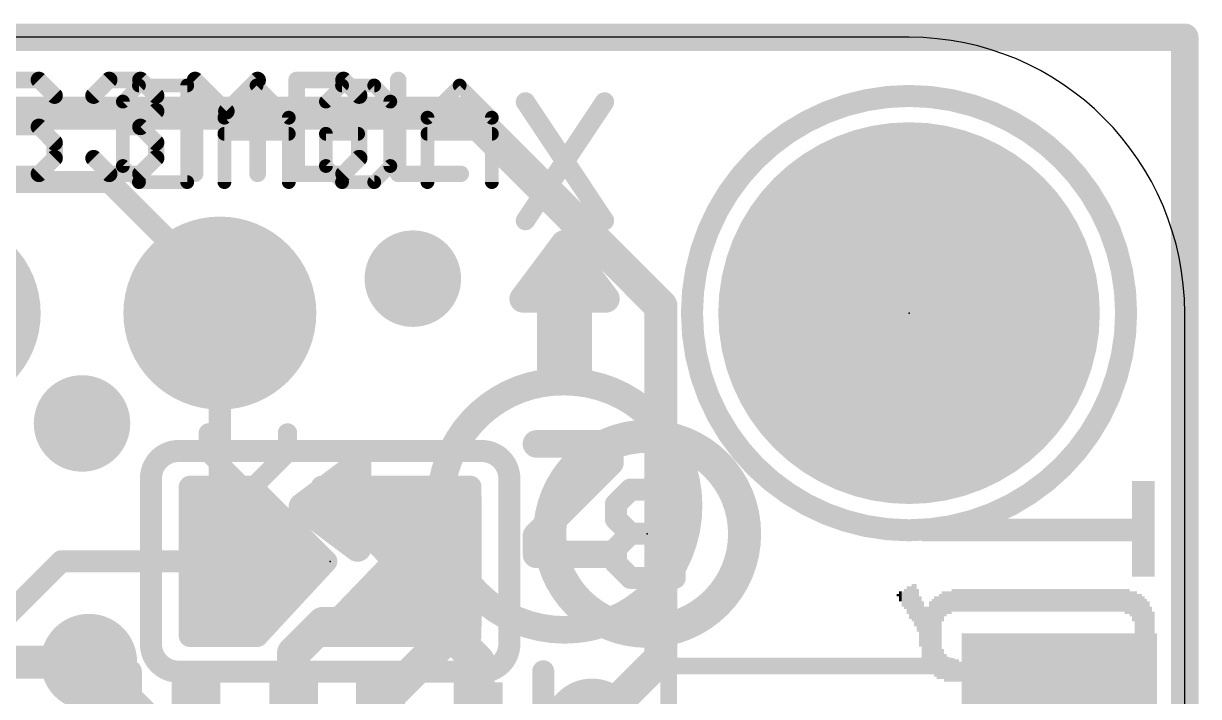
# Model space of a CAD drawing. Extents: x -0.1 to 25.5, y -0.1 to 17.9.
# Drawn here: x 14.7 to 25.53, y 11.71 to 17.91 of the extents above; entities that cross this region are included whole.
import ezdxf

# ---------------------------------------------------------------- set-up
doc = ezdxf.new("R2010")
doc.units = 0
for name, color, linetype in [('1', 12, 'CONTINUOUS'), ('16', 5, 'CONTINUOUS'), ('17', 110, 'CONTINUOUS'), ('18', 110, 'CONTINUOUS'), ('20', 53, 'CONTINUOUS'), ('21', 40, 'CONTINUOUS'), ('22', 6, 'CONTINUOUS'), ('23', 40, 'CONTINUOUS'), ('24', 6, 'CONTINUOUS')]:
    doc.layers.add(name, color=color, linetype=linetype)

# ---------------------------------------------------------------- blocks, each defined once
blk = doc.blocks.new('RECT')
blk.add_solid([(-0.5, -0.5), (0.5, -0.5), (-0.5, 0.5), (0.5, 0.5)])
blk = doc.blocks.new('ROUNDP')
at = {"const_width": 0.5}
blk.add_lwpolyline([(0, -0.25, 1), (0, 0.25, 1), (0, -0.25)], format="xyb", dxfattribs=at)
blk = doc.blocks.new('RECT121920X243840R50')
at = {"const_width": 0.1905}
blk.add_lwpolyline([(0.2858, -0.5715), (0.2858, 0.5715, 0.4142), (0.1905, 0.6668), (-0.1905, 0.6668, 0.4142), (-0.2858, 0.5715), (-0.2858, -0.5715, 0.4142), (-0.1905, -0.6668), (0.1905, -0.6668, 0.4142)], format="xyb", close=True, dxfattribs=at)
blk.add_solid([(-0.2159, -0.5969), (0.2159, -0.5969), (-0.2159, 0.5969), (0.2159, 0.5969)])
blk = doc.blocks.new('ROUNDV')
at = {"const_width": 0.5}
blk.add_lwpolyline([(0, -0.25, 1), (0, 0.25, 1), (0, -0.25)], format="xyb", dxfattribs=at)

msp = doc.modelspace()

# ---------------------------------------------------------------- linework, layer by layer
at = {"layer": '1'}
for points, const_width in [([(0, 17.78), (25.4, 17.78)], 0.254), ([(25.4, 17.78), (25.4, 0)], 0.254), ([(8.255, 16.4465), (15.494, 16.4465)], 0.2032), ([(15.494, 16.4465), (16.51, 15.4305)], 0.2032), ([(16.51, 15.4305), (16.51, 15.24)], 0.2032), ([(17.4625, 12.3825), (17.1895, 12.1095)], 0.3048), ([(17.4625, 12.3825), (18.542, 12.3825)], 0.3048), ([(18.542, 12.3825), (18.8895, 12.035)], 0.3048), ([(17.1895, 12.1095), (17.1895, 11.391)], 0.3048), ([(14.224, 11.684), (14.566, 12.026)], 0.3048), ([(14.566, 12.026), (15.3035, 12.026)], 0.3048), ([(15.3035, 12.026), (15.9385, 11.391)], 0.3048), ([(18.8895, 12.035), (18.8895, 11.391)], 0.3048)]:
    msp.add_lwpolyline(points, dxfattribs=dict(at, const_width=const_width))
for points, const_width in [([(25.4635, 17.78, 1), (25.3365, 17.78)], 0.127), ([(25.4, 17.7165, 1), (25.4, 17.8435)], 0.127), ([(15.5299, 16.4824, 1), (15.4581, 16.4106)], 0.1016), ([(15.494, 16.3957, 1), (15.494, 16.4973)], 0.1016), ([(16.5608, 15.4305, 1), (16.4592, 15.4305)], 0.1016), ([(16.4741, 15.3946, 1), (16.5459, 15.4664)], 0.1016), ([(16.4592, 15.24, 1), (16.5608, 15.24)], 0.1016), ([(17.4625, 12.4587, 1), (17.4625, 12.3063)], 0.1524), ([(17.5164, 12.3286, 1), (17.4086, 12.4364)], 0.1524), ([(18.5959, 12.4364, 1), (18.4881, 12.3286)], 0.1524), ([(18.542, 12.3063, 1), (18.542, 12.4587)], 0.1524), ([(17.2657, 12.1095, 1), (17.1133, 12.1095)], 0.1524), ([(17.1356, 12.1634, 1), (17.2434, 12.0556)], 0.1524), ([(14.6199, 11.9721, 1), (14.5121, 12.0799)], 0.1524), ([(15.3574, 12.0799, 1), (15.2496, 11.9721)], 0.1524), ([(15.3035, 11.9498, 1), (15.3035, 12.1022)], 0.1524), ([(18.9657, 12.035, 1), (18.8133, 12.035)], 0.1524), ([(18.8356, 11.9811, 1), (18.9434, 12.0889)], 0.1524)]:
    msp.add_lwpolyline(points, format="xyb", dxfattribs=dict(at, const_width=const_width))
at = {"layer": '16'}
for points, const_width in [([(0, 17.78), (25.4, 17.78)], 0.254), ([(25.4, 17.78), (25.4, 0)], 0.254), ([(5.842, 17.0815), (18.796, 17.0815)], 0.3048), ([(18.796, 17.0815), (20.574, 15.3035)], 0.3048), ([(20.574, 15.3035), (20.574, 12.065)], 0.3048), ([(16.51, 15.24), (16.51, 12.954)], 0.2032), ([(16.8045, 13.6406), (16.233, 13.6406)], 0.2032), ([(16.233, 13.6406), (16.233, 12.2674)], 0.2032), ([(16.233, 13.6144), (16.8307, 13.6144)], 0.2032), ([(17.4911, 12.954), (16.8045, 13.6406)], 0.2032), ([(18.1102, 12.954), (17.449, 13.6406)], 0.2032), ([(17.449, 13.6406), (18.819, 13.6406)], 0.2032), ([(17.4742, 13.6144), (18.819, 13.6144)], 0.2032), ([(18.819, 13.6406), (18.819, 12.2674)], 0.2032), ([(16.233, 13.4112), (17.0339, 13.4112)], 0.2032), ([(17.6699, 13.4112), (18.819, 13.4112)], 0.2032), ([(16.233, 13.208), (17.2371, 13.208)], 0.2032), ([(17.8656, 13.208), (18.819, 13.208)], 0.2032), ([(16.233, 13.0048), (17.4403, 13.0048)], 0.2032), ([(18.0613, 13.0048), (18.819, 13.0048)], 0.2032), ([(18.542, 12.954), (18.542, 12.192)], 0.3048), ([(14.5542, 12.4587), (15.0495, 12.954)], 0.2032), ([(15.0495, 12.954), (16.51, 12.954)], 0.2032), ([(17.145, 12.954), (16.51, 12.954)], 0.2032), ([(16.8545, 12.2674), (17.4911, 12.954)], 0.2032), ([(17.449, 12.2674), (18.1102, 12.954)], 0.2032), ([(16.233, 12.8016), (17.3498, 12.8016)], 0.2032), ([(17.9634, 12.8016), (18.819, 12.8016)], 0.2032), ([(16.233, 12.5984), (17.1614, 12.5984)], 0.2032), ([(17.7678, 12.5984), (18.819, 12.5984)], 0.2032), ([(16.233, 12.3952), (16.973, 12.3952)], 0.2032), ([(17.5721, 12.3952), (18.819, 12.3952)], 0.2032), ([(16.233, 12.2674), (16.8545, 12.2674)], 0.2032), ([(18.819, 12.2674), (17.449, 12.2674)], 0.2032), ([(18.542, 12.192), (17.6848, 11.3347)], 0.3048), ([(15.3035, 12.026), (15.9385, 11.391)], 0.3048), ([(20.574, 12.065), (19.939, 11.43)], 0.3048)]:
    msp.add_lwpolyline(points, dxfattribs=dict(at, const_width=const_width))
for points, const_width in [([(25.4635, 17.78, 1), (25.3365, 17.78)], 0.127), ([(25.4, 17.7165, 1), (25.4, 17.8435)], 0.127), ([(18.8499, 17.1354, 1), (18.7421, 17.0276)], 0.1524), ([(18.796, 17.0053, 1), (18.796, 17.1577)], 0.1524), ([(20.6502, 15.3035, 1), (20.4978, 15.3035)], 0.1524), ([(20.5201, 15.2496, 1), (20.6279, 15.3574)], 0.1524), ([(16.5608, 15.24, 1), (16.4592, 15.24)], 0.1016), ([(16.233, 13.6914, 1), (16.233, 13.5898)], 0.1016), ([(16.2838, 13.6406, 1), (16.1822, 13.6406)], 0.1016), ([(16.233, 13.6652, 1), (16.233, 13.5636)], 0.1016), ([(16.8404, 13.6765, 1), (16.7686, 13.6047)], 0.1016), ([(16.8045, 13.5898, 1), (16.8045, 13.6914)], 0.1016), ([(16.8307, 13.5636, 1), (16.8307, 13.6652)], 0.1016), ([(17.4856, 13.6758, 1), (17.4124, 13.6054)], 0.1016), ([(17.449, 13.6914, 1), (17.449, 13.5898)], 0.1016), ([(17.4742, 13.6652, 1), (17.4742, 13.5636)], 0.1016), ([(18.8698, 13.6406, 1), (18.7682, 13.6406)], 0.1016), ([(18.819, 13.5898, 1), (18.819, 13.6914)], 0.1016), ([(18.819, 13.5636, 1), (18.819, 13.6652)], 0.1016), ([(16.233, 13.462, 1), (16.233, 13.3604)], 0.1016), ([(17.0339, 13.3604, 1), (17.0339, 13.462)], 0.1016), ([(17.6699, 13.462, 1), (17.6699, 13.3604)], 0.1016), ([(18.819, 13.3604, 1), (18.819, 13.462)], 0.1016), ([(16.233, 13.2588, 1), (16.233, 13.1572)], 0.1016), ([(17.2371, 13.1572, 1), (17.2371, 13.2588)], 0.1016), ([(17.8656, 13.2588, 1), (17.8656, 13.1572)], 0.1016), ([(18.819, 13.1572, 1), (18.819, 13.2588)], 0.1016), ([(16.233, 13.0556, 1), (16.233, 12.954)], 0.1016), ([(17.4403, 12.954, 1), (17.4403, 13.0556)], 0.1016), ([(18.0613, 13.0556, 1), (18.0613, 12.954)], 0.1016), ([(18.6182, 12.954, 1), (18.4658, 12.954)], 0.1524), ([(18.819, 12.954, 1), (18.819, 13.0556)], 0.1016), ([(15.0495, 13.0048, 1), (15.0495, 12.9032)], 0.1016), ([(15.0854, 12.9181, 1), (15.0136, 12.9899)], 0.1016), ([(16.51, 13.0048, 1), (16.51, 12.9032)], 0.1016), ([(16.4592, 12.954, 1), (16.5608, 12.954)], 0.1016), ([(16.51, 12.9032, 1), (16.51, 13.0048)], 0.1016), ([(17.145, 12.9032, 1), (17.145, 13.0048)], 0.1016), ([(17.5284, 12.9195, 1), (17.4538, 12.9885)], 0.1016), ([(17.4552, 12.9181, 1), (17.527, 12.9899)], 0.1016), ([(18.1468, 12.9188, 1), (18.0736, 12.9892)], 0.1016), ([(18.0736, 12.9188, 1), (18.1468, 12.9892)], 0.1016), ([(16.233, 12.8524, 1), (16.233, 12.7508)], 0.1016), ([(17.3498, 12.7508, 1), (17.3498, 12.8524)], 0.1016), ([(17.9634, 12.8524, 1), (17.9634, 12.7508)], 0.1016), ([(18.819, 12.7508, 1), (18.819, 12.8524)], 0.1016), ([(16.233, 12.6492, 1), (16.233, 12.5476)], 0.1016), ([(17.1614, 12.5476, 1), (17.1614, 12.6492)], 0.1016), ([(17.7678, 12.6492, 1), (17.7678, 12.5476)], 0.1016), ([(18.819, 12.5476, 1), (18.819, 12.6492)], 0.1016), ([(16.233, 12.446, 1), (16.233, 12.3444)], 0.1016), ([(16.973, 12.3444, 1), (16.973, 12.446)], 0.1016), ([(17.5721, 12.446, 1), (17.5721, 12.3444)], 0.1016), ([(18.819, 12.3444, 1), (18.819, 12.446)], 0.1016), ([(16.233, 12.3182, 1), (16.233, 12.2166)], 0.1016), ([(16.8172, 12.3019, 1), (16.8918, 12.2329)], 0.1016), ([(16.8545, 12.2166, 1), (16.8545, 12.3182)], 0.1016), ([(17.449, 12.3182, 1), (17.449, 12.2166)], 0.1016), ([(17.4124, 12.3026, 1), (17.4856, 12.2322)], 0.1016), ([(18.5959, 12.1381, 1), (18.4881, 12.2459)], 0.1524), ([(18.819, 12.2166, 1), (18.819, 12.3182)], 0.1016), ([(16.1822, 12.2674, 1), (16.2838, 12.2674)], 0.1016), ([(18.4658, 12.192, 1), (18.6182, 12.192)], 0.1524), ([(18.7682, 12.2674, 1), (18.8698, 12.2674)], 0.1016), ([(15.3574, 12.0799, 1), (15.2496, 11.9721)], 0.1524), ([(20.4978, 12.065, 1), (20.6502, 12.065)], 0.1524), ([(20.6279, 12.0111, 1), (20.5201, 12.1189)], 0.1524)]:
    msp.add_lwpolyline(points, format="xyb", dxfattribs=dict(at, const_width=const_width))
at = {"layer": '20'}
for p, q in [((22.86, 17.78), (2.54, 17.78)), ((25.4, 2.54), (25.4, 15.24))]:
    msp.add_line(p, q, dxfattribs=at)
msp.add_arc((22.86, 15.24), 2.54, 0, 90, dxfattribs=at)
at = {"layer": '21'}
for points, const_width in [([(14.843, 17.387), (14.5549, 17.387)], 0.1524), ([(14.9871, 17.243), (14.843, 17.387)], 0.1524), ([(15.3464, 17.243), (15.4904, 17.387)], 0.1524), ([(15.4904, 17.387), (15.7785, 17.387)], 0.1524), ([(15.7785, 17.387), (15.9226, 17.243)], 0.1524), ([(16.2819, 16.5227), (16.2819, 17.387)], 0.1524), ([(16.2819, 17.387), (16.57, 17.0989)], 0.1524), ([(16.57, 17.0989), (16.8581, 17.387)], 0.1524), ([(16.8581, 17.387), (16.8581, 16.5227)], 0.1524), ([(17.2174, 17.387), (17.2174, 16.5227)], 0.1524), ([(17.6496, 17.387), (17.2174, 17.387)], 0.1524), ([(17.7936, 17.243), (17.6496, 17.387)], 0.1524), ([(18.1529, 17.387), (18.1529, 16.5227)], 0.1524), ([(15.9226, 17.243), (15.9226, 17.0989)], 0.1524), ([(17.7936, 16.6668), (17.7936, 17.243)], 0.1524), ([(19.3254, 17.185), (20.0542, 16.0919)], 0.1778), ([(20.0542, 17.185), (19.3254, 16.0919)], 0.1778), ([(15.9226, 17.0989), (15.7785, 16.9549)], 0.1524), ([(14.5549, 16.9549), (14.843, 16.9549)], 0.1524), ([(14.843, 16.9549), (14.9871, 16.8108)], 0.1524), ([(15.7785, 16.9549), (15.6345, 16.9549)], 0.1524), ([(15.7785, 16.9549), (15.9226, 16.8108)], 0.1524), ([(14.9871, 16.8108), (14.9871, 16.6668)], 0.1524), ([(15.9226, 16.8108), (15.9226, 16.6668)], 0.1524), ([(14.9871, 16.6668), (14.843, 16.5227)], 0.1524), ([(15.4904, 16.5227), (15.3464, 16.6668)], 0.1524), ([(15.9226, 16.6668), (15.7785, 16.5227)], 0.1524), ([(17.6496, 16.5227), (17.7936, 16.6668)], 0.1524), ([(14.843, 16.5227), (14.5549, 16.5227)], 0.1524), ([(15.7785, 16.5227), (15.4904, 16.5227)], 0.1524), ([(17.2174, 16.5227), (17.6496, 16.5227)], 0.1524), ([(18.1529, 16.5227), (18.7291, 16.5227)], 0.1524), ([(19.305, 15.371), (19.686, 15.879)], 0.254), ([(19.686, 15.879), (20.067, 15.371)], 0.254), ([(19.5877, 15.748), (19.7843, 15.748)], 0.254), ([(19.3972, 15.494), (19.9748, 15.494)], 0.254), ([(19.559, 15.371), (19.305, 15.371)], 0.254), ([(19.559, 14.736), (19.559, 15.371)], 0.254), ([(20.067, 15.371), (19.813, 15.371)], 0.254), ([(19.813, 15.371), (19.813, 14.736)], 0.254), ([(19.559, 15.24), (19.813, 15.24)], 0.254), ([(19.559, 14.986), (19.813, 14.986)], 0.254), ([(19.813, 14.736), (19.559, 14.736)], 0.254), ([(16.4044, 14.137), (16.4044, 13.9548)], 0.1778), ([(17.1332, 13.9548), (17.1332, 14.137)], 0.1778), ([(19.427, 14.0354), (20.1049, 14.0354)], 0.254), ([(20.1049, 14.0354), (20.1049, 13.8659)], 0.254), ([(16.4044, 13.9548), (16.7688, 13.5905)], 0.1778), ([(16.7688, 13.5905), (17.1332, 13.9548)], 0.1778), ([(17.271, 13.458), (17.779, 13.839)], 0.254), ([(17.779, 13.839), (17.779, 13.585)], 0.254), ([(20.1049, 13.8659), (19.427, 13.188)], 0.254), ([(17.615, 13.716), (17.779, 13.716)], 0.254), ([(16.7688, 13.5905), (16.7688, 13.0439)], 0.1778), ([(17.779, 13.585), (18.414, 13.585)], 0.254), ([(18.414, 13.585), (18.414, 13.331)], 0.254), ([(17.779, 13.077), (17.271, 13.458)], 0.254), ([(17.2763, 13.462), (18.414, 13.462)], 0.254), ([(18.414, 13.331), (17.779, 13.331)], 0.254), ([(17.779, 13.331), (17.779, 13.077)], 0.254), ([(17.6043, 13.208), (17.779, 13.208)], 0.254), ([(19.427, 13.188), (19.427, 13.0185)], 0.254), ([(19.427, 13.0185), (20.1049, 13.0185)], 0.254), ([(15.6895, 9.141), (15.6895, 11.941)], 0.2032), ([(19.4895, 11.941), (19.4895, 9.141)], 0.2032), ([(20.646, 10.79), (20.646, 11.99)], 0.1524), ([(20.646, 11.99), (23.246, 11.99)], 0.1524)]:
    msp.add_lwpolyline(points, dxfattribs=dict(at, const_width=const_width))
for points, const_width in [([(14.8699, 17.414, 1), (14.8161, 17.3601)], 0.0762), ([(14.843, 17.3489, 1), (14.843, 17.4251)], 0.0762), ([(15.4904, 17.4251, 1), (15.4904, 17.3489)], 0.0762), ([(15.5173, 17.3601, 1), (15.4635, 17.414)], 0.0762), ([(15.8055, 17.414, 1), (15.7516, 17.3601)], 0.0762), ([(15.7785, 17.3489, 1), (15.7785, 17.4251)], 0.0762), ([(16.3088, 17.414, 1), (16.2549, 17.3601)], 0.0762), ([(16.32, 17.387, 1), (16.2438, 17.387)], 0.0762), ([(16.8962, 17.387, 1), (16.82, 17.387)], 0.0762), ([(16.885, 17.3601, 1), (16.8312, 17.414)], 0.0762), ([(17.2555, 17.387, 1), (17.1793, 17.387)], 0.0762), ([(17.2174, 17.4251, 1), (17.2174, 17.3489)], 0.0762), ([(17.6765, 17.414, 1), (17.6226, 17.3601)], 0.0762), ([(17.6496, 17.3489, 1), (17.6496, 17.4251)], 0.0762), ([(18.191, 17.387, 1), (18.1148, 17.387)], 0.0762), ([(22.86, 13.24, 1), (22.86, 17.24, 1), (22.86, 13.24)], 0.2032), ([(14.9601, 17.216, 1), (15.014, 17.2699)], 0.0762), ([(15.3194, 17.2699, 1), (15.3733, 17.216)], 0.0762), ([(15.9607, 17.243, 1), (15.8845, 17.243)], 0.0762), ([(15.8956, 17.216, 1), (15.9495, 17.2699)], 0.0762), ([(17.8317, 17.243, 1), (17.7555, 17.243)], 0.0762), ([(17.7667, 17.216, 1), (17.8206, 17.2699)], 0.0762), ([(19.3624, 17.2097, 1), (19.2884, 17.1604)], 0.0889), ([(20.0911, 17.1604, 1), (20.0172, 17.2097)], 0.0889), ([(15.8845, 17.0989, 1), (15.9607, 17.0989)], 0.0762), ([(15.9495, 17.072, 1), (15.8956, 17.1259)], 0.0762), ([(16.543, 17.1259, 1), (16.5969, 17.072)], 0.0762), ([(16.543, 17.072, 1), (16.5969, 17.1259)], 0.0762), ([(14.8699, 16.9818, 1), (14.8161, 16.9279)], 0.0762), ([(14.843, 16.9168, 1), (14.843, 16.993)], 0.0762), ([(15.6345, 16.993, 1), (15.6345, 16.9168)], 0.0762), ([(15.8055, 16.9818, 1), (15.7516, 16.9279)], 0.0762), ([(15.7516, 16.9818, 1), (15.8055, 16.9279)], 0.0762), ([(15.7785, 16.9168, 1), (15.7785, 16.993)], 0.0762), ([(15.0252, 16.8108, 1), (14.949, 16.8108)], 0.0762), ([(14.9601, 16.7839, 1), (15.014, 16.8378)], 0.0762), ([(15.9607, 16.8108, 1), (15.8845, 16.8108)], 0.0762), ([(15.8956, 16.7839, 1), (15.9495, 16.8378)], 0.0762), ([(14.949, 16.6668, 1), (15.0252, 16.6668)], 0.0762), ([(15.014, 16.6398, 1), (14.9601, 16.6937)], 0.0762), ([(15.3733, 16.6937, 1), (15.3194, 16.6398)], 0.0762), ([(15.8845, 16.6668, 1), (15.9607, 16.6668)], 0.0762), ([(15.9495, 16.6398, 1), (15.8956, 16.6937)], 0.0762), ([(17.7555, 16.6668, 1), (17.8317, 16.6668)], 0.0762), ([(17.8206, 16.6398, 1), (17.7667, 16.6937)], 0.0762), ([(14.8161, 16.5496, 1), (14.8699, 16.4958)], 0.0762), ([(14.843, 16.4846, 1), (14.843, 16.5608)], 0.0762), ([(15.4904, 16.5608, 1), (15.4904, 16.4846)], 0.0762), ([(15.4635, 16.4958, 1), (15.5173, 16.5496)], 0.0762), ([(15.7516, 16.5496, 1), (15.8055, 16.4958)], 0.0762), ([(15.7785, 16.4846, 1), (15.7785, 16.5608)], 0.0762), ([(17.2174, 16.5608, 1), (17.2174, 16.4846)], 0.0762), ([(17.6226, 16.5496, 1), (17.6765, 16.4958)], 0.0762), ([(17.6496, 16.4846, 1), (17.6496, 16.5608)], 0.0762), ([(18.1529, 16.5608, 1), (18.1529, 16.4846)], 0.0762), ([(18.7291, 16.4846, 1), (18.7291, 16.5608)], 0.0762), ([(16.2438, 16.5227, 1), (16.32, 16.5227)], 0.0762), ([(16.82, 16.5227, 1), (16.8962, 16.5227)], 0.0762), ([(17.1793, 16.5227, 1), (17.2555, 16.5227)], 0.0762), ([(18.1148, 16.5227, 1), (18.191, 16.5227)], 0.0762), ([(19.2884, 16.1166, 1), (19.3624, 16.0672)], 0.0889), ([(20.0172, 16.0672, 1), (20.0911, 16.1166)], 0.0889), ([(19.7368, 15.9171, 1), (19.6352, 15.8409)], 0.127), ([(19.7368, 15.8409, 1), (19.6352, 15.9171)], 0.127), ([(19.5877, 15.8115, 1), (19.5877, 15.6845)], 0.127), ([(19.7843, 15.6845, 1), (19.7843, 15.8115)], 0.127), ([(19.3972, 15.5575, 1), (19.3972, 15.4305)], 0.127), ([(19.9748, 15.4305, 1), (19.9748, 15.5575)], 0.127), ([(19.305, 15.4345, 1), (19.305, 15.3075)], 0.127), ([(19.6225, 15.371, 1), (19.4955, 15.371)], 0.127), ([(19.559, 15.3075, 1), (19.559, 15.4345)], 0.127), ([(19.813, 15.4345, 1), (19.813, 15.3075)], 0.127), ([(19.8765, 15.371, 1), (19.7495, 15.371)], 0.127), ([(20.067, 15.3075, 1), (20.067, 15.4345)], 0.127), ([(19.2542, 15.4091, 1), (19.3558, 15.3329)], 0.127), ([(20.0162, 15.3329, 1), (20.1178, 15.4091)], 0.127), ([(19.559, 15.3035, 1), (19.559, 15.1765)], 0.127), ([(19.813, 15.1765, 1), (19.813, 15.3035)], 0.127), ([(19.559, 15.0495, 1), (19.559, 14.9225)], 0.127), ([(19.813, 14.9225, 1), (19.813, 15.0495)], 0.127), ([(19.559, 14.7995, 1), (19.559, 14.6725)], 0.127), ([(19.813, 14.6725, 1), (19.813, 14.7995)], 0.127), ([(19.686, 14.609, 0.4245), (18.543, 13.466)], 0.254), ([(19.4955, 14.736, 1), (19.6225, 14.736)], 0.127), ([(20.829, 13.466, 0.4142), (19.686, 14.609)], 0.254), ([(19.686, 14.6725, 1), (19.686, 14.5455)], 0.127), ([(19.6849, 14.5455, 1), (19.6871, 14.6725)], 0.127), ([(19.7495, 14.736, 1), (19.8765, 14.736)], 0.127), ([(16.4489, 14.137, 1), (16.36, 14.137)], 0.0889), ([(17.1776, 14.137, 1), (17.0887, 14.137)], 0.0889), ([(19.427, 14.0989, 1), (19.427, 13.9719)], 0.127), ([(20.1684, 14.0354, 1), (20.0414, 14.0354)], 0.127), ([(20.1049, 13.9719, 1), (20.1049, 14.0989)], 0.127), ([(16.4358, 13.9863, 1), (16.373, 13.9234)], 0.0889), ([(16.36, 13.9548, 1), (16.4489, 13.9548)], 0.0889), ([(17.0887, 13.9548, 1), (17.1776, 13.9548)], 0.0889), ([(17.1646, 13.9234, 1), (17.1017, 13.9863)], 0.0889), ([(17.8425, 13.839, 1), (17.7155, 13.839)], 0.127), ([(17.8171, 13.7882, 1), (17.7409, 13.8898)], 0.127), ([(20.1498, 13.821, 1), (20.06, 13.9108)], 0.127), ([(20.0414, 13.8659, 1), (20.1684, 13.8659)], 0.127), ([(17.615, 13.7795, 1), (17.615, 13.6525)], 0.127), ([(17.779, 13.6525, 1), (17.779, 13.7795)], 0.127), ([(16.8132, 13.5905, 1), (16.7243, 13.5905)], 0.0889), ([(16.7373, 13.6219, 1), (16.8002, 13.559)], 0.0889), ([(16.7373, 13.559, 1), (16.8002, 13.6219)], 0.0889), ([(17.779, 13.6485, 1), (17.779, 13.5215)], 0.127), ([(17.7155, 13.585, 1), (17.8425, 13.585)], 0.127), ([(18.4775, 13.585, 1), (18.3505, 13.585)], 0.127), ([(18.414, 13.5215, 1), (18.414, 13.6485)], 0.127), ([(17.3091, 13.5088, 1), (17.2329, 13.4072)], 0.127), ([(17.2329, 13.5088, 1), (17.3091, 13.4072)], 0.127), ([(17.2763, 13.5255, 1), (17.2763, 13.3985)], 0.127), ([(18.414, 13.3985, 1), (18.414, 13.5255)], 0.127), ([(18.543, 13.466, 0.4142), (19.686, 12.323)], 0.254), ([(18.6065, 13.466, 1), (18.4795, 13.466)], 0.127), ([(19.686, 12.323, 0.4142), (20.829, 13.466)], 0.254), ([(20.8925, 13.466, 1), (20.7655, 13.466)], 0.127), ([(17.779, 13.3945, 1), (17.779, 13.2675)], 0.127), ([(17.8425, 13.331, 1), (17.7155, 13.331)], 0.127), ([(18.414, 13.2675, 1), (18.414, 13.3945)], 0.127), ([(18.4795, 13.4649, 1), (18.6065, 13.4671)], 0.127), ([(20.7655, 13.466, 1), (20.8925, 13.466)], 0.127), ([(17.6043, 13.2715, 1), (17.6043, 13.1445)], 0.127), ([(17.779, 13.1445, 1), (17.779, 13.2715)], 0.127), ([(18.3505, 13.331, 1), (18.4775, 13.331)], 0.127), ([(19.4905, 13.188, 1), (19.3635, 13.188)], 0.127), ([(19.3821, 13.2329, 1), (19.4719, 13.1431)], 0.127), ([(17.7155, 13.077, 1), (17.8425, 13.077)], 0.127), ([(17.7409, 13.0262, 1), (17.8171, 13.1278)], 0.127), ([(19.427, 13.082, 1), (19.427, 12.955)], 0.127), ([(20.1049, 12.955, 1), (20.1049, 13.082)], 0.127), ([(16.7243, 13.0439, 1), (16.8132, 13.0439)], 0.0889), ([(19.3635, 13.0185, 1), (19.4905, 13.0185)], 0.127), ([(19.686, 12.3865, 1), (19.686, 12.2595)], 0.127), ([(19.686, 12.2595, 1), (19.686, 12.3865)], 0.127), ([(15.7403, 11.941, 1), (15.6387, 11.941)], 0.1016), ([(19.5403, 11.941, 1), (19.4387, 11.941)], 0.1016), ([(20.6841, 11.99, 1), (20.6079, 11.99)], 0.0762), ([(20.646, 12.0281, 1), (20.646, 11.9519)], 0.0762), ([(23.246, 11.9519, 1), (23.246, 12.0281)], 0.0762)]:
    msp.add_lwpolyline(points, format="xyb", dxfattribs=dict(at, const_width=const_width))
at = {"layer": '22'}
for points, const_width in [([(15.6163, 17.188), (15.7646, 17.3363)], 0.127), ([(15.7646, 17.3363), (16.2095, 17.3363)], 0.127), ([(16.2095, 17.3363), (16.2095, 16.4465)], 0.127), ([(16.8484, 17.3363), (16.5518, 17.0397)], 0.127), ([(17.145, 17.0397), (16.8484, 17.3363)], 0.127), ([(17.4873, 17.188), (17.6356, 17.3363)], 0.127), ([(17.6356, 17.3363), (17.9322, 17.3363)], 0.127), ([(17.9322, 17.3363), (18.0805, 17.188)], 0.127), ([(18.7195, 17.3363), (18.4229, 17.0397)], 0.127), ([(19.016, 17.0397), (18.7195, 17.3363)], 0.127), ([(15.6163, 16.5948), (15.6163, 17.188)], 0.127), ([(18.0805, 17.188), (18.0805, 16.5948)], 0.127), ([(16.5518, 17.0397), (16.5518, 16.4465)], 0.127), ([(17.145, 16.4465), (17.145, 17.0397)], 0.127), ([(18.4229, 17.0397), (18.4229, 16.4465)], 0.127), ([(19.016, 16.4465), (19.016, 17.0397)], 0.127), ([(17.145, 16.8914), (16.5518, 16.8914)], 0.127), ([(17.4873, 16.5948), (17.4873, 16.8914)], 0.127), ([(17.4873, 16.8914), (17.7839, 16.8914)], 0.127), ([(19.016, 16.8914), (18.4229, 16.8914)], 0.127), ([(15.7646, 16.4465), (15.6163, 16.5948)], 0.127), ([(17.6356, 16.4465), (17.4873, 16.5948)], 0.127), ([(18.0805, 16.5948), (17.9322, 16.4465)], 0.127), ([(16.2095, 16.4465), (15.7646, 16.4465)], 0.127), ([(17.9322, 16.4465), (17.6356, 16.4465)], 0.127), ([(18.923, 13.97), (16.129, 13.97)], 0.2032), ([(15.875, 13.716), (15.875, 12.192)], 0.2032), ([(19.177, 13.716), (19.177, 12.192)], 0.2032), ([(20.2943, 13.6151), (20.1587, 13.4795)], 0.2032), ([(20.701, 13.6151), (20.2943, 13.6151)], 0.2032), ([(20.701, 12.8016), (20.701, 13.6151)], 0.2032), ([(20.1587, 13.4795), (20.1587, 13.3439)], 0.2032), ([(20.1587, 13.3439), (20.2943, 13.2083)], 0.2032), ([(20.2943, 13.2083), (20.1587, 13.0728)], 0.2032), ([(20.701, 13.2083), (20.2943, 13.2083)], 0.2032), ([(20.1587, 13.0728), (20.1587, 12.9372)], 0.2032), ([(20.1587, 12.9372), (20.2943, 12.8016)], 0.2032), ([(20.2943, 12.8016), (20.701, 12.8016)], 0.2032), ([(16.129, 11.938), (18.923, 11.938)], 0.2032)]:
    msp.add_lwpolyline(points, dxfattribs=dict(at, const_width=const_width))
for points, const_width in [([(15.7646, 17.368, 1), (15.7646, 17.3045)], 0.0635), ([(15.7871, 17.3138, 1), (15.7422, 17.3587)], 0.0635), ([(16.2412, 17.3363, 1), (16.1777, 17.3363)], 0.0635), ([(16.2095, 17.3045, 1), (16.2095, 17.368)], 0.0635), ([(16.8709, 17.3587, 1), (16.826, 17.3138)], 0.0635), ([(16.8709, 17.3138, 1), (16.826, 17.3587)], 0.0635), ([(17.6356, 17.368, 1), (17.6356, 17.3045)], 0.0635), ([(17.6581, 17.3138, 1), (17.6132, 17.3587)], 0.0635), ([(17.9547, 17.3587, 1), (17.9098, 17.3138)], 0.0635), ([(17.9322, 17.3045, 1), (17.9322, 17.368)], 0.0635), ([(18.7419, 17.3587, 1), (18.697, 17.3138)], 0.0635), ([(18.7419, 17.3138, 1), (18.697, 17.3587)], 0.0635), ([(15.6481, 17.188, 1), (15.5846, 17.188)], 0.0635), ([(15.5939, 17.2104, 1), (15.6388, 17.1655)], 0.0635), ([(17.4649, 17.2104, 1), (17.5098, 17.1655)], 0.0635), ([(18.1123, 17.188, 1), (18.0488, 17.188)], 0.0635), ([(18.0581, 17.1655, 1), (18.103, 17.2104)], 0.0635), ([(16.5836, 17.0397, 1), (16.5201, 17.0397)], 0.0635), ([(16.5294, 17.0621, 1), (16.5743, 17.0172)], 0.0635), ([(17.1767, 17.0397, 1), (17.1133, 17.0397)], 0.0635), ([(17.1225, 17.0172, 1), (17.1675, 17.0621)], 0.0635), ([(18.4546, 17.0397, 1), (18.3911, 17.0397)], 0.0635), ([(18.4004, 17.0621, 1), (18.4453, 17.0172)], 0.0635), ([(19.0478, 17.0397, 1), (18.9843, 17.0397)], 0.0635), ([(18.9936, 17.0172, 1), (19.0385, 17.0621)], 0.0635), ([(16.5518, 16.9231, 1), (16.5518, 16.8596)], 0.0635), ([(17.145, 16.8596, 1), (17.145, 16.9231)], 0.0635), ([(17.5191, 16.8914, 1), (17.4556, 16.8914)], 0.0635), ([(17.4873, 16.9231, 1), (17.4873, 16.8596)], 0.0635), ([(17.7839, 16.8596, 1), (17.7839, 16.9231)], 0.0635), ([(18.4229, 16.9231, 1), (18.4229, 16.8596)], 0.0635), ([(19.016, 16.8596, 1), (19.016, 16.9231)], 0.0635), ([(15.6388, 16.6172, 1), (15.5939, 16.5723)], 0.0635), ([(15.5846, 16.5948, 1), (15.6481, 16.5948)], 0.0635), ([(17.4556, 16.5948, 1), (17.5191, 16.5948)], 0.0635), ([(17.5098, 16.6172, 1), (17.4649, 16.5723)], 0.0635), ([(18.0488, 16.5948, 1), (18.1123, 16.5948)], 0.0635), ([(18.103, 16.5723, 1), (18.0581, 16.6172)], 0.0635), ([(15.7646, 16.4782, 1), (15.7646, 16.4148)], 0.0635), ([(15.7422, 16.424, 1), (15.7871, 16.469)], 0.0635), ([(16.1777, 16.4465, 1), (16.2412, 16.4465)], 0.0635), ([(16.2095, 16.4148, 1), (16.2095, 16.4782)], 0.0635), ([(16.5201, 16.4465, 1), (16.5836, 16.4465)], 0.0635), ([(17.1133, 16.4465, 1), (17.1767, 16.4465)], 0.0635), ([(17.6356, 16.4782, 1), (17.6356, 16.4148)], 0.0635), ([(17.6132, 16.424, 1), (17.6581, 16.469)], 0.0635), ([(17.9098, 16.469, 1), (17.9547, 16.424)], 0.0635), ([(17.9322, 16.4148, 1), (17.9322, 16.4782)], 0.0635), ([(18.3911, 16.4465, 1), (18.4546, 16.4465)], 0.0635), ([(18.9843, 16.4465, 1), (19.0478, 16.4465)], 0.0635), ([(20.447, 12.31, 1), (20.447, 14.106, 1), (20.447, 12.31)], 0.3048), ([(16.129, 13.97, 0.4142), (15.875, 13.716)], 0.2032), ([(16.129, 14.0208, 1), (16.129, 13.9192)], 0.1016), ([(16.129, 13.9192, 1), (16.129, 14.0208)], 0.1016), ([(19.177, 13.716, 0.4142), (18.923, 13.97)], 0.2032), ([(18.923, 14.0208, 1), (18.923, 13.9192)], 0.1016), ([(18.923, 13.9192, 1), (18.923, 14.0208)], 0.1016), ([(15.9258, 13.716, 1), (15.8242, 13.716)], 0.1016), ([(15.8242, 13.716, 1), (15.9258, 13.716)], 0.1016), ([(19.2278, 13.716, 1), (19.1262, 13.716)], 0.1016), ([(19.1262, 13.716, 1), (19.2278, 13.716)], 0.1016), ([(20.2943, 13.6659, 1), (20.2943, 13.5643)], 0.1016), ([(20.3302, 13.5792, 1), (20.2583, 13.651)], 0.1016), ([(20.7518, 13.6151, 1), (20.6502, 13.6151)], 0.1016), ([(20.701, 13.5643, 1), (20.701, 13.6659)], 0.1016), ([(20.2095, 13.4795, 1), (20.1079, 13.4795)], 0.1016), ([(20.1228, 13.5154, 1), (20.1946, 13.4436)], 0.1016), ([(20.1946, 13.3798, 1), (20.1228, 13.308)], 0.1016), ([(20.1079, 13.3439, 1), (20.2095, 13.3439)], 0.1016), ([(20.2943, 13.2591, 1), (20.2943, 13.1575)], 0.1016), ([(20.3302, 13.1724, 1), (20.2583, 13.2443)], 0.1016), ([(20.2583, 13.1724, 1), (20.3302, 13.2443)], 0.1016), ([(20.701, 13.1575, 1), (20.701, 13.2591)], 0.1016), ([(20.2095, 13.0728, 1), (20.1079, 13.0728)], 0.1016), ([(20.1228, 13.1087, 1), (20.1946, 13.0368)], 0.1016), ([(20.1946, 12.9731, 1), (20.1228, 12.9013)], 0.1016), ([(20.1079, 12.9372, 1), (20.2095, 12.9372)], 0.1016), ([(20.2943, 12.8524, 1), (20.2943, 12.7508)], 0.1016), ([(20.2583, 12.7657, 1), (20.3302, 12.8375)], 0.1016), ([(20.701, 12.7508, 1), (20.701, 12.8524)], 0.1016), ([(20.6502, 12.8016, 1), (20.7518, 12.8016)], 0.1016), ([(15.875, 12.192, 0.4142), (16.129, 11.938)], 0.2032), ([(15.9258, 12.192, 1), (15.8242, 12.192)], 0.1016), ([(15.8242, 12.192, 1), (15.9258, 12.192)], 0.1016), ([(18.923, 11.938, 0.4142), (19.177, 12.192)], 0.2032), ([(19.2278, 12.192, 1), (19.1262, 12.192)], 0.1016), ([(19.1262, 12.192, 1), (19.2278, 12.192)], 0.1016), ([(16.129, 11.9888, 1), (16.129, 11.8872)], 0.1016), ([(16.129, 11.8872, 1), (16.129, 11.9888)], 0.1016), ([(18.923, 11.9888, 1), (18.923, 11.8872)], 0.1016), ([(18.923, 11.8872, 1), (18.923, 11.9888)], 0.1016)]:
    msp.add_lwpolyline(points, format="xyb", dxfattribs=dict(at, const_width=const_width))
at = {"layer": '23'}
msp.add_point((22.86, 15.24), dxfattribs=at)
at = {"layer": '24'}
for p in [(20.447, 13.208), (17.526, 12.954)]:
    msp.add_point(p, dxfattribs=at)

# ---------------------------------------------------------------- block references
at = {"layer": '1', "rotation": 180}
for p, xscale, yscale in [((24.246, 11.69), 1.8, 1.2), ((16.2895, 11.391), 0.45, 0.9), ((17.1895, 11.391), 0.45, 0.9), ((17.9895, 11.391), 0.45, 0.9), ((18.8895, 11.391), 0.45, 0.9)]:
    msp.add_blockref('RECT', p, dxfattribs=dict(at, xscale=xscale, yscale=yscale))
at = {"layer": '16'}
for p in [(16.51, 12.954), (18.542, 12.954)]:
    msp.add_blockref('RECT121920X243840R50', p, dxfattribs=at)
at = {"layer": '17', "xscale": 3.516, "yscale": 3.516}
msp.add_blockref('ROUNDP', (22.86, 15.24), dxfattribs=at)
msp.add_blockref('ROUNDP', (22.86, 15.24), dxfattribs=at)
at = {"layer": '17', "xscale": 1.778, "yscale": 1.778, "rotation": 90}
for p in [(13.97, 15.24), (13.97, 15.24), (16.51, 15.24), (16.51, 15.24)]:
    msp.add_blockref('ROUNDP', p, dxfattribs=at)
at = {"layer": '18', "xscale": 0.889, "yscale": 0.889}
for p in [(18.288, 15.5575), (18.288, 15.5575), (15.24, 14.224), (15.24, 14.224), (15.3035, 12.026), (15.3035, 12.026), (19.939, 11.43), (19.939, 11.43)]:
    msp.add_blockref('ROUNDV', p, dxfattribs=at)
at = {"layer": '22', "rotation": 90}
for p, xscale, yscale in [((24.9267, 13.2537), 0.8788, 0.0231), ((24.9498, 13.2537), 0.8788, 0.0231), ((24.9729, 13.2537), 0.8788, 0.0231), ((24.996, 13.2537), 0.8788, 0.0231), ((25.019, 13.2537), 0.8788, 0.0229), ((25.042, 13.2537), 0.8788, 0.0231), ((25.0651, 13.2537), 0.8788, 0.0231), ((25.0882, 13.2537), 0.8788, 0.0231), ((25.1113, 13.2537), 0.8788, 0.0231), ((22.987, 13.2436), 0.2083, 0.0229), ((23.01, 13.2436), 0.2083, 0.0231), ((23.0331, 13.2436), 0.2083, 0.0231), ((23.0562, 13.2436), 0.2083, 0.0231), ((23.0793, 13.2436), 0.2083, 0.0231), ((23.1024, 13.2436), 0.2083, 0.0231), ((23.1256, 13.2436), 0.2083, 0.0231), ((23.1487, 13.2436), 0.2083, 0.0231), ((23.1718, 13.2436), 0.2083, 0.0231), ((23.1949, 13.2436), 0.2083, 0.0231), ((23.218, 13.2436), 0.2083, 0.0231), ((23.241, 13.2436), 0.2083, 0.0229), ((23.264, 13.2436), 0.2083, 0.0231), ((23.2871, 13.2436), 0.2083, 0.0231), ((23.3102, 13.2436), 0.2083, 0.0231), ((23.3333, 13.2436), 0.2083, 0.0231), ((23.3564, 13.2436), 0.2083, 0.0231), ((23.3796, 13.2436), 0.2083, 0.0231), ((23.4027, 13.2436), 0.2083, 0.0231), ((23.4258, 13.2436), 0.2083, 0.0231), ((23.4489, 13.2436), 0.2083, 0.0231), ((23.472, 13.2436), 0.2083, 0.0231), ((23.495, 13.2436), 0.2083, 0.0229), ((23.518, 13.2436), 0.2083, 0.0231), ((23.5411, 13.2436), 0.2083, 0.0231), ((23.5642, 13.2436), 0.2083, 0.0231), ((23.5873, 13.2436), 0.2083, 0.0231), ((23.6104, 13.2436), 0.2083, 0.0231), ((23.6336, 13.2436), 0.2083, 0.0231), ((23.6567, 13.2436), 0.2083, 0.0231), ((23.6798, 13.2436), 0.2083, 0.0231), ((23.7029, 13.2436), 0.2083, 0.0231), ((23.726, 13.2436), 0.2083, 0.0231), ((23.749, 13.2436), 0.2083, 0.0229), ((23.772, 13.2436), 0.2083, 0.0231), ((23.7951, 13.2436), 0.2083, 0.0231), ((23.8182, 13.2436), 0.2083, 0.0231), ((23.8413, 13.2436), 0.2083, 0.0231), ((23.8644, 13.2436), 0.2083, 0.0231), ((23.8876, 13.2436), 0.2083, 0.0231), ((23.9107, 13.2436), 0.2083, 0.0231), ((23.9338, 13.2436), 0.2083, 0.0231), ((23.9569, 13.2436), 0.2083, 0.0231), ((23.98, 13.2436), 0.2083, 0.0231), ((24.003, 13.2436), 0.2083, 0.0229), ((24.026, 13.2436), 0.2083, 0.0231), ((24.0491, 13.2436), 0.2083, 0.0231), ((24.0722, 13.2436), 0.2083, 0.0231), ((24.0953, 13.2436), 0.2083, 0.0231), ((24.1184, 13.2436), 0.2083, 0.0231), ((24.1416, 13.2436), 0.2083, 0.0231), ((24.1647, 13.2436), 0.2083, 0.0231), ((24.1878, 13.2436), 0.2083, 0.0231), ((24.2109, 13.2436), 0.2083, 0.0231), ((24.234, 13.2436), 0.2083, 0.0231), ((24.257, 13.2436), 0.2083, 0.0229), ((24.28, 13.2436), 0.2083, 0.0231), ((24.3031, 13.2436), 0.2083, 0.0231), ((24.3262, 13.2436), 0.2083, 0.0231), ((24.3493, 13.2436), 0.2083, 0.0231), ((24.3724, 13.2436), 0.2083, 0.0231), ((24.3956, 13.2436), 0.2083, 0.0231), ((24.4187, 13.2436), 0.2083, 0.0231), ((24.4418, 13.2436), 0.2083, 0.0231), ((24.4649, 13.2436), 0.2083, 0.0231), ((24.488, 13.2436), 0.2083, 0.0231), ((24.511, 13.2436), 0.2083, 0.0229), ((24.534, 13.2436), 0.2083, 0.0231), ((24.5571, 13.2436), 0.2083, 0.0231), ((24.5802, 13.2436), 0.2083, 0.0231), ((24.6033, 13.2436), 0.2083, 0.0231), ((24.6264, 13.2436), 0.2083, 0.0231), ((24.6496, 13.2436), 0.2083, 0.0231), ((24.6727, 13.2436), 0.2083, 0.0231), ((24.6958, 13.2436), 0.2083, 0.0231), ((24.7189, 13.2436), 0.2083, 0.0231), ((24.742, 13.2436), 0.2083, 0.0231), ((24.765, 13.2436), 0.2083, 0.0229), ((24.788, 13.2436), 0.2083, 0.0231), ((24.8111, 13.2436), 0.2083, 0.0231), ((24.8342, 13.2436), 0.2083, 0.0231), ((24.8573, 13.2436), 0.2083, 0.0231), ((24.8804, 13.2436), 0.2083, 0.0231), ((24.9036, 13.2436), 0.2083, 0.0231), ((22.7791, 12.6314), 0.0914, 0.0231), ((22.8022, 12.6073), 0.1397, 0.0231), ((22.8253, 12.6073), 0.1854, 0.0231), ((22.8484, 12.5959), 0.254, 0.0231), ((22.8716, 12.573), 0.2997, 0.0231), ((22.8947, 12.573), 0.3454, 0.0231), ((22.9178, 12.5501), 0.3912, 0.0231), ((22.9409, 12.5031), 0.3937, 0.0231), ((23.1718, 12.5387), 0.2769, 0.0231), ((23.1949, 12.5616), 0.2311, 0.0231), ((23.218, 12.573), 0.2083, 0.0231), ((23.241, 12.573), 0.2083, 0.0229), ((23.264, 12.5959), 0.2083, 0.0231), ((23.2871, 12.5959), 0.2083, 0.0231), ((23.3102, 12.5959), 0.2083, 0.0231), ((23.3333, 12.5959), 0.2083, 0.0231), ((23.3564, 12.5959), 0.2083, 0.0231), ((23.3796, 12.5959), 0.2083, 0.0231), ((23.4027, 12.5959), 0.2083, 0.0231), ((23.4258, 12.5959), 0.2083, 0.0231), ((23.4489, 12.5959), 0.2083, 0.0231), ((23.472, 12.5959), 0.2083, 0.0231), ((23.495, 12.5959), 0.2083, 0.0229), ((23.518, 12.5959), 0.2083, 0.0231), ((23.5411, 12.5959), 0.2083, 0.0231), ((23.5642, 12.5959), 0.2083, 0.0231), ((23.5873, 12.5959), 0.2083, 0.0231), ((23.6104, 12.5959), 0.2083, 0.0231), ((23.6336, 12.5959), 0.2083, 0.0231), ((23.6567, 12.5959), 0.2083, 0.0231), ((23.6798, 12.5959), 0.2083, 0.0231), ((23.7029, 12.5959), 0.2083, 0.0231), ((23.726, 12.5959), 0.2083, 0.0231), ((23.749, 12.5959), 0.2083, 0.0229), ((23.772, 12.5959), 0.2083, 0.0231), ((23.7951, 12.5959), 0.2083, 0.0231), ((23.8182, 12.5959), 0.2083, 0.0231), ((23.8413, 12.5959), 0.2083, 0.0231), ((23.8644, 12.5959), 0.2083, 0.0231), ((23.8876, 12.5959), 0.2083, 0.0231), ((23.9107, 12.5959), 0.2083, 0.0231), ((23.9338, 12.5959), 0.2083, 0.0231), ((23.9569, 12.5959), 0.2083, 0.0231), ((23.98, 12.5959), 0.2083, 0.0231), ((24.003, 12.5959), 0.2083, 0.0229), ((24.026, 12.5959), 0.2083, 0.0231), ((24.0491, 12.5959), 0.2083, 0.0231), ((24.0722, 12.5959), 0.2083, 0.0231), ((24.0953, 12.5959), 0.2083, 0.0231), ((24.1184, 12.5959), 0.2083, 0.0231), ((24.1416, 12.5959), 0.2083, 0.0231), ((24.1647, 12.5959), 0.2083, 0.0231), ((24.1878, 12.5959), 0.2083, 0.0231), ((24.2109, 12.5959), 0.2083, 0.0231), ((24.234, 12.5959), 0.2083, 0.0231), ((24.257, 12.5959), 0.2083, 0.0229), ((24.28, 12.5959), 0.2083, 0.0231), ((24.3031, 12.5959), 0.2083, 0.0231), ((24.3262, 12.5959), 0.2083, 0.0231), ((24.3493, 12.5959), 0.2083, 0.0231), ((24.3724, 12.5959), 0.2083, 0.0231), ((24.3956, 12.5959), 0.2083, 0.0231), ((24.4187, 12.5959), 0.2083, 0.0231), ((24.4418, 12.5959), 0.2083, 0.0231), ((24.4649, 12.5959), 0.2083, 0.0231), ((24.488, 12.5959), 0.2083, 0.0231), ((24.511, 12.5959), 0.2083, 0.0229), ((24.534, 12.5959), 0.2083, 0.0231), ((24.5571, 12.5959), 0.2083, 0.0231), ((24.5802, 12.5959), 0.2083, 0.0231), ((24.6033, 12.5959), 0.2083, 0.0231), ((24.6264, 12.5959), 0.2083, 0.0231), ((24.6496, 12.5959), 0.2083, 0.0231), ((24.6727, 12.5959), 0.2083, 0.0231), ((24.6958, 12.5959), 0.2083, 0.0231), ((24.7189, 12.5959), 0.2083, 0.0231), ((24.742, 12.5959), 0.2083, 0.0231), ((24.765, 12.5959), 0.2083, 0.0229), ((24.788, 12.5959), 0.2083, 0.0231), ((24.8111, 12.5959), 0.2083, 0.0231), ((24.8342, 12.5959), 0.2083, 0.0231), ((24.8573, 12.5844), 0.2311, 0.0231), ((24.8804, 12.5844), 0.2311, 0.0231), ((24.9036, 12.5616), 0.2311, 0.0231), ((24.9267, 12.5387), 0.2769, 0.0231), ((24.9498, 12.2733), 0.8077, 0.0231), ((22.756, 12.6429), 0.0229, 0.0231), ((22.964, 12.4003), 0.4623, 0.0231), ((22.987, 12.319), 0.5334, 0.0229), ((23.0562, 12.2619), 0.6477, 0.0231), ((23.0793, 12.2619), 0.6934, 0.0231), ((23.1024, 12.2619), 0.7391, 0.0231), ((23.1256, 12.2504), 0.762, 0.0231), ((23.1487, 12.2619), 0.7849, 0.0231), ((24.9729, 12.2733), 0.762, 0.0231), ((24.996, 12.2733), 0.762, 0.0231), ((25.019, 12.2733), 0.7163, 0.0229), ((25.042, 12.2733), 0.6706, 0.0231), ((25.0651, 12.2733), 0.6248, 0.0231), ((23.01, 12.2606), 0.5537, 0.0231), ((23.0331, 12.2492), 0.5766, 0.0231), ((25.0882, 12.2606), 0.5537, 0.0231), ((25.1113, 12.272), 0.4394, 0.0231), ((23.1718, 12.0079), 0.2769, 0.0231), ((24.9267, 12.0079), 0.2769, 0.0231), ((23.1949, 11.9736), 0.254, 0.0231), ((23.218, 11.9621), 0.2311, 0.0231), ((23.241, 11.9494), 0.2057, 0.0229), ((23.264, 11.9494), 0.2057, 0.0231), ((23.2871, 11.9494), 0.2057, 0.0231), ((23.3102, 11.9494), 0.2057, 0.0231), ((23.3333, 11.938), 0.1829, 0.0231), ((23.3564, 11.938), 0.1829, 0.0231), ((23.3796, 11.938), 0.1829, 0.0231), ((23.4027, 11.938), 0.1829, 0.0231), ((23.4258, 11.938), 0.1829, 0.0231), ((23.4489, 11.938), 0.1829, 0.0231), ((23.472, 11.938), 0.1829, 0.0231), ((23.495, 11.938), 0.1829, 0.0229), ((23.518, 11.938), 0.1829, 0.0231), ((23.5411, 11.938), 0.1829, 0.0231), ((23.5642, 11.938), 0.1829, 0.0231), ((23.5873, 11.938), 0.1829, 0.0231), ((23.6104, 11.938), 0.1829, 0.0231), ((23.6336, 11.938), 0.1829, 0.0231), ((23.6567, 11.938), 0.1829, 0.0231), ((23.6798, 11.938), 0.1829, 0.0231), ((23.7029, 11.938), 0.1829, 0.0231), ((23.726, 11.938), 0.1829, 0.0231), ((23.749, 11.938), 0.1829, 0.0229), ((23.772, 11.938), 0.1829, 0.0231), ((23.7951, 11.938), 0.1829, 0.0231), ((23.8182, 11.938), 0.1829, 0.0231), ((23.8413, 11.938), 0.1829, 0.0231), ((23.8644, 11.938), 0.1829, 0.0231), ((23.8876, 11.938), 0.1829, 0.0231), ((23.9107, 11.938), 0.1829, 0.0231), ((23.9338, 11.938), 0.1829, 0.0231), ((23.9569, 11.938), 0.1829, 0.0231), ((23.98, 11.938), 0.1829, 0.0231), ((24.003, 11.938), 0.1829, 0.0229), ((24.026, 11.938), 0.1829, 0.0231), ((24.0491, 11.938), 0.1829, 0.0231), ((24.0722, 11.938), 0.1829, 0.0231), ((24.0953, 11.938), 0.1829, 0.0231), ((24.1184, 11.938), 0.1829, 0.0231), ((24.1416, 11.938), 0.1829, 0.0231), ((24.1647, 11.938), 0.1829, 0.0231), ((24.1878, 11.938), 0.1829, 0.0231), ((24.2109, 11.938), 0.1829, 0.0231), ((24.234, 11.938), 0.1829, 0.0231), ((24.257, 11.938), 0.1829, 0.0229), ((24.28, 11.938), 0.1829, 0.0231), ((24.3031, 11.938), 0.1829, 0.0231), ((24.3262, 11.938), 0.1829, 0.0231), ((24.3493, 11.938), 0.1829, 0.0231), ((24.3724, 11.938), 0.1829, 0.0231), ((24.3956, 11.938), 0.1829, 0.0231), ((24.4187, 11.938), 0.1829, 0.0231), ((24.4418, 11.938), 0.1829, 0.0231), ((24.4649, 11.938), 0.1829, 0.0231), ((24.488, 11.938), 0.1829, 0.0231), ((24.511, 11.938), 0.1829, 0.0229), ((24.534, 11.938), 0.1829, 0.0231), ((24.5571, 11.938), 0.1829, 0.0231), ((24.5802, 11.938), 0.1829, 0.0231), ((24.6033, 11.938), 0.1829, 0.0231), ((24.6264, 11.938), 0.1829, 0.0231), ((24.6496, 11.938), 0.1829, 0.0231), ((24.6727, 11.938), 0.1829, 0.0231), ((24.6958, 11.938), 0.1829, 0.0231), ((24.7189, 11.938), 0.1829, 0.0231), ((24.742, 11.938), 0.1829, 0.0231), ((24.765, 11.9494), 0.2057, 0.0229), ((24.788, 11.9494), 0.2057, 0.0231), ((24.8111, 11.9494), 0.2057, 0.0231), ((24.8342, 11.9494), 0.2057, 0.0231), ((24.8573, 11.9494), 0.2057, 0.0231), ((24.8804, 11.9621), 0.2311, 0.0231), ((24.9036, 11.9736), 0.254, 0.0231)]:
    msp.add_blockref('RECT', p, dxfattribs=dict(at, xscale=xscale, yscale=yscale))

doc.saveas('drawing.dxf')
